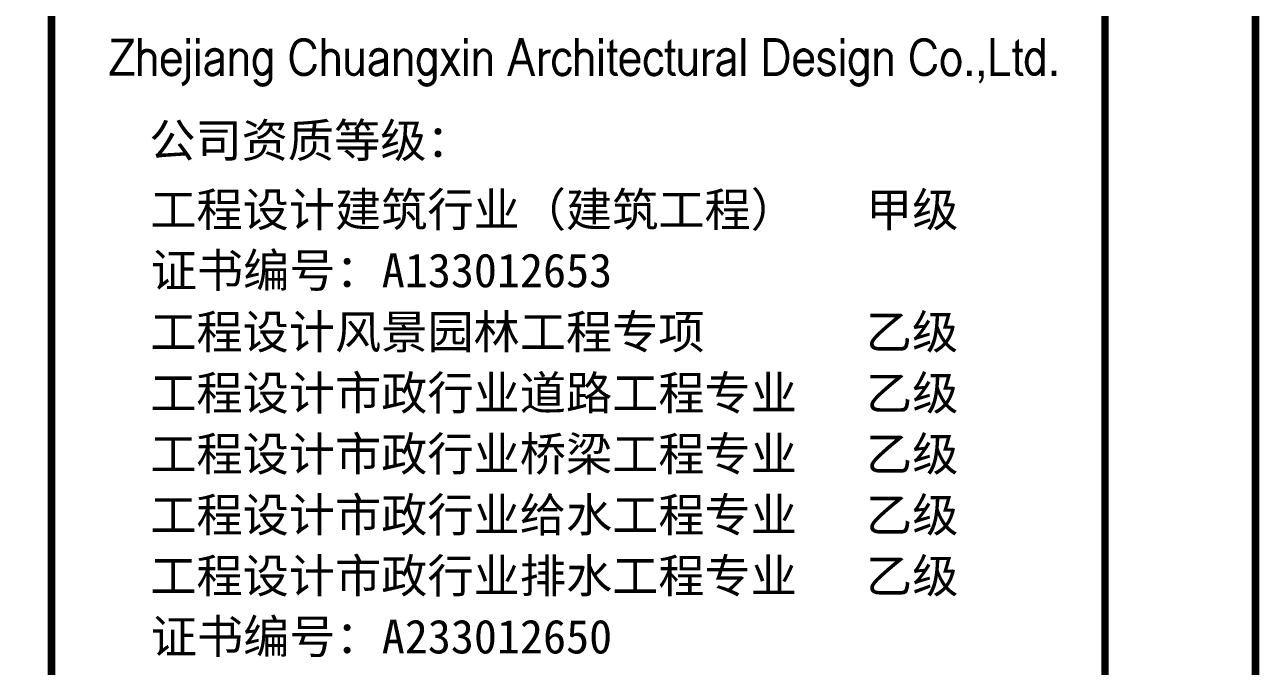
# Model space of a CAD drawing. Extents: x -222544 to -13848, y -31368 to 85559.
# Drawn here: x -17949 to -13848, y -6196 to -4064 of the extents above; entities that cross this region are included whole.
import ezdxf
from ezdxf.enums import TextEntityAlignment as Align
from ezdxf.xclip import XClip

# ---------------------------------------------------------------- set-up
doc = ezdxf.new("R2010")
doc.units = 0
doc.header["$LTSCALE"] = 1000
doc.header["$MEASUREMENT"] = 0
doc.header["$XCLIPFRAME"] = 0
doc.linetypes.add('10平面$0$DASH', pattern=[0.35, 0.25, -0.1])
doc.linetypes.add('10平面$0$DOTE', pattern=[2.42, 2, -0.2, 0.02, -0.2])
doc.layers.get('Defpoints').update_dxf_attribs({"color": 210})
for name, color, linetype in [('0-cxFrame', 155, 'Continuous'), ('10平面$0$A-AXIS-DOTE', 14, '10平面$0$DOTE'), ('10平面$0$A-HATCH-2', 251, 'Continuous'), ('10平面$0$A-WINDOW', 140, 'Continuous'), ('10平面$0$AS-WALL', 40, 'Continuous'), ('10平面$0$AS-结构边线层', 200, 'Continuous'), ('A-WINDOW', 140, 'Continuous')]:
    doc.layers.add(name, color=color, linetype=linetype)
doc.layers.add('0-cxText', color=131, linetype='Continuous', lineweight=25)
doc.styles.add('cx_biaoti', font='')
doc.styles.add('cx_tuming', font='')
doc.styles.add('cx_tuqian1', font='')
doc.styles.add('黑体', font='', dxfattribs={"height": 12})
doc.styles.get('cx_biaoti').set_extended_font_data('SimSun')
doc.styles.get('cx_tuming').set_extended_font_data('SimHei')
doc.styles.get('cx_tuqian1').set_extended_font_data('SimSun')
doc.styles.get('黑体').set_extended_font_data('SimHei')

# ---------------------------------------------------------------- blocks, each defined once
blk = doc.blocks.new('zjcx_TT(Dragon)')
for points, const_width in [([(-6601.5, -3922.8), (-6453.5, -3922.8)], 25), ([(-6600.9, -4138.3), (-6466.1, -3929.6)], 25), ([(-6412.1, -4159.9), (-6412.1, -3907.9)], 25), ([(-6091.5, -3944), (-6091.5, -3907.9)], 25), ([(-6026.9, -3944), (-6026.9, -3907.9)], 25), ([(-5193.1, -4159.9), (-5193.1, -3907.9)], 25), ([(-4246.5, -3944), (-4246.5, -3907.9)], 25), ([(-3958.2, -4156.2), (-3881.8, -3911.6)], 25), ([(-3800, -4156.2), (-3876.4, -3911.6)], 25), ([(-3508.8, -4159.9), (-3508.8, -3907.9)], 25), ([(-3348.5, -3944), (-3348.5, -3907.9)], 25), ([(-3278.8, -4117.5), (-3278.8, -3932)], 25), ([(-2894, -4117.5), (-2894, -3932)], 25), ([(-2403, -4159.9), (-2403, -3907.9)], 25), ([(-2266.6, -3920.4), (-2197.2, -3920.4)], 25), ([(-2254.1, -4159.9), (-2254.1, -3907.9)], 25), ([(-1744.8, -3944), (-1744.8, -3907.9)], 25), ([(-747.5, -4159.9), (-747.5, -3907.9)], 25), ([(-584.5, -4117.5), (-584.5, -3932)], 25), ([(-413.7, -4159.9), (-413.7, -3907.9)], 25), ([(-6091.5, -4159.9), (-6091.5, -3977.3)], 25), ([(-6026.9, -4159.9), (-6026.9, -3977.3)], 25), ([(-5867.9, -4159.9), (-5867.9, -4012.9)], 25), ([(-5803.7, -4159.9), (-5803.7, -3977.3)], 25), ([(-5544.5, -4159.9), (-5544.5, -3977.3)], 25), ([(-5034.8, -4105), (-5034.8, -3977.3)], 25), ([(-4937.2, -3977.3), (-4937.2, -4159.9)], 25), ([(-4777.1, -4159.9), (-4777.1, -4012.9)], 25), ([(-4711.6, -4159.9), (-4711.6, -3977.3)], 25), ([(-4453.7, -4159.9), (-4453.7, -3977.3)], 25), ([(-4400.9, -4153.5), (-4302.8, -3983.9)], 25), ([(-4298.8, -4153.5), (-4396.9, -3983.9)], 25), ([(-4246.5, -4159.9), (-4246.5, -3977.3)], 25), ([(-4182.4, -4159.9), (-4182.4, -3977.3)], 25), ([(-3749.2, -4159.9), (-3749.2, -3977.3)], 25), ([(-3348.5, -4159.9), (-3348.5, -3977.3)], 25), ([(-3310, -3989.4), (-3240.5, -3989.4)], 25), ([(-2925.1, -3989.4), (-2855.7, -3989.4)], 25), ([(-2821.4, -4105), (-2821.4, -3977.3)], 25), ([(-2723.9, -3977.3), (-2723.9, -4159.9)], 25), ([(-2658.7, -4159.9), (-2658.7, -3977.3)], 25), ([(-2467.7, -4159.9), (-2467.7, -4012.9)], 25), ([(-1744.8, -4159.9), (-1744.8, -3977.3)], 25), ([(-1583.5, -4159.9), (-1583.5, -3977.3)], 25), ([(-1520.3, -4159.9), (-1520.3, -3977.3)], 25), ([(-615.7, -3989.4), (-546.2, -3989.4)], 25), ([(-6315.5, -4159.9), (-6315.5, -4037.9)], 25), ([(-6272.6, -4063.8), (-6135.1, -4063.8)], 25), ([(-5706.1, -4032.2), (-5706.1, -4159.9)], 25), ([(-5096.5, -4159.9), (-5096.5, -4037.9)], 25), ([(-4614.1, -4032.2), (-4614.1, -4159.9)], 25), ([(-4084.9, -4032.2), (-4084.9, -4159.9)], 25), ([(-3930.1, -4070), (-3827.2, -4070)], 25), ([(-3412.2, -4159.9), (-3412.2, -4037.9)], 25), ([(-3225.4, -4063.8), (-3088, -4063.8)], 25), ([(-2070.9, -4063.8), (-1933.5, -4063.8)], 25), ([(-1878.9, -4054.8), (-1827.7, -4074.4)], 25), ([(-1422.8, -4032.2), (-1422.8, -4159.9)], 25), ([(-6613.5, -4145.1), (-6450.1, -4145.1)], 25), ([(-2266.6, -4147.3), (-2197.2, -4147.3)], 25), ([(-901.3, -4159.9), (-901.3, -4124.7)], 30), ([(-821.5, -4159.9), (-821.5, -4124.7)], 30), ([(-742.7, -4147.4), (-632.3, -4147.4)], 25), ([(-339.5, -4159.9), (-339.5, -4124.7)], 30)]:
    blk.add_lwpolyline(points, dxfattribs=dict(const_width=const_width))
for points, const_width in [([(-5380.1, -3944.8, 0.263693), (-5385.7, -4113.9, 0.615609)], 25), ([(-5382.2, -3947.7, -0.673783), (-5253.1, -3980.6, -0.222028)], 25), ([(-2132.8, -3947.7, 0.23837), (-2198.6, -3920.5, 0.253041)], 25), ([(-2134.8, -3944.8, -0.26132), (-2128.2, -4111.1, -0.615609)], 25), ([(-1258.5, -3944.8, 0.263693), (-1264.2, -4113.9, 0.615609)], 25), ([(-1260.6, -3947.7, -0.673783), (-1131.5, -3980.6, -0.222028)], 25), ([(-6412.1, -4037.9, -1.001561), (-6315.5, -4037.9, 3.441563)], 25), ([(-6202.6, -3985.6, 0.395945), (-6260.1, -4052)], 25), ([(-6205.1, -3985.6, -0.395945), (-6147.6, -4052)], 25), ([(-5967.5, -4031.5, -0.787489), (-5867, -4017.6)], 25), ([(-5631.7, -4001.3, 0.318714), (-5628.8, -4135.3, 0.615609)], 25), ([(-5632.6, -4002.6, -0.476832), (-5572.1, -3997.1, -0.222028)], 25), ([(-5193.1, -4037.9, -1.001561), (-5096.5, -4037.9, 3.441563)], 25), ([(-4876.7, -4031.5, -0.787489), (-4776.2, -4017.6)], 25), ([(-4540.9, -4001.3, 0.318714), (-4538.1, -4135.3, 0.615609)], 25), ([(-4541.8, -4002.6, -0.476832), (-4481.3, -3997.1, -0.222028)], 25), ([(-3642.2, -4004.4, 0.318714), (-3639.4, -4138.4, 0.615609)], 25), ([(-3643.2, -4005.6, -0.686109), (-3558.8, -4031.9, -0.222028)], 25), ([(-3508.8, -4037.9, -1.001561), (-3412.2, -4037.9, 3.441563)], 25), ([(-3155.5, -3985.6, 0.395945), (-3213, -4052)], 25), ([(-3158, -3985.6, -0.395945), (-3100.4, -4052)], 25), ([(-3032.7, -4004.4, 0.318714), (-3029.9, -4138.4, 0.615609)], 25), ([(-3033.7, -4005.6, -0.686109), (-2949.4, -4031.9, -0.222028)], 25), ([(-2567.3, -4031.5, -0.787489), (-2466.7, -4017.6)], 25), ([(-2000.9, -3985.6, 0.395945), (-2058.4, -4052)], 25), ([(-2003.4, -3985.6, -0.395945), (-1945.9, -4052)], 25), ([(-1877, -4055.4, -0.401554), (-1895.7, -4025.4)], 25), ([(-1805.4, -4026.5, 0.911804), (-1895.9, -4027.2)], 25), ([(-1670.6, -4001.3, 0.318714), (-1667.8, -4135.3, 0.615609)], 25), ([(-1671.6, -4002.6, -0.476832), (-1611.1, -3997.1, -0.222028)], 25), ([(-1060.7, -4003.5, 0.318714), (-1057.8, -4137.6, 0.615609)], 25), ([(-1061.6, -4004.8, -0.473083), (-986.9, -4004.3, -0.222028)], 25), ([(-987.5, -4003.5, -0.345415), (-990.3, -4137.6, -0.615609)], 25), ([(-500.8, -4001.3, 0.318714), (-498, -4135.3, 0.615609)], 25), ([(-501.8, -4002.6, -0.476832), (-441.3, -3997.1, -0.222028)], 25), ([(-6259.7, -4074.4, 0.295539), (-6222, -4147.4, 0.295539)], 25), ([(-6224.2, -4146.2, 0.506701), (-6149, -4103.1)], 25), ([(-5939.3, -4071.4, 0.886876), (-5931.4, -4152, 0.615609)], 25), ([(-5939.3, -4071.4, 0.030544), (-5870.1, -4050.9)], 25), ([(-5390.8, -4103.4, 0.810483), (-5250.2, -4080.4, 0.222028)], 25), ([(-4848.5, -4071.4, 0.886876), (-4840.6, -4152, 0.615609)], 25), ([(-4848.5, -4071.4, 0.030544), (-4779.3, -4050.9)], 25), ([(-3640.8, -4136.3, 0.682641), (-3556.2, -4099.6, 0.222028)], 25), ([(-3212.6, -4074.4, 0.295539), (-3174.8, -4147.4, 0.295539)], 25), ([(-3177.1, -4146.2, 0.506701), (-3101.8, -4103.1)], 25), ([(-3031.3, -4136.3, 0.682641), (-2946.7, -4099.6, 0.222028)], 25), ([(-2539, -4071.4, 0.886876), (-2531.1, -4152, 0.615609)], 25), ([(-2539, -4071.4, 0.030544), (-2469.9, -4050.9)], 25), ([(-2125.9, -4107, -0.296674), (-2197.2, -4147.3, -0.329683)], 25), ([(-2058.1, -4074.4, 0.295539), (-2020.3, -4147.4, 0.295539)], 25), ([(-2022.6, -4146.2, 0.506701), (-1947.3, -4103.1)], 25), ([(-1829.3, -4148.4, -0.5196), (-1898.9, -4102.8)], 25), ([(-1831.1, -4073.5, -0.783964), (-1829.3, -4148.4, -0.615609)], 25), ([(-1269.2, -4103.4, 0.810483), (-1128.7, -4080.4, 0.222028)], 25), ([(-6133.3, -4215.5, 0.333054), (-6091.5, -4159.9, 3.441563)], 25), ([(-5646.9, -4182.1, 0.945498), (-5545, -4156.9, 0.222028)], 25), ([(-5629.5, -4134.4, 0.40791), (-5575.2, -4138.1, 0.222028)], 25), ([(-4556.1, -4182.1, 0.945498), (-4454.2, -4156.9, 0.222028)], 25), ([(-4538.7, -4134.4, 0.40791), (-4484.4, -4138.1, 0.222028)], 25), ([(-3278.8, -4116.1, 0.5602), (-3238.9, -4145.9, 0.222028)], 25), ([(-2894, -4116.1, 0.5602), (-2854.1, -4145.9, 0.222028)], 25), ([(-1685.9, -4182.1, 0.945498), (-1583.9, -4156.9, 0.222028)], 25), ([(-1668.5, -4134.4, 0.40791), (-1614.2, -4138.1, 0.222028)], 25), ([(-1058.5, -4136.7, 0.462703), (-989.3, -4136.5, 0.222028)], 25), ([(-834.9, -4203.6, 0.277707), (-814.3, -4156.9, 0.222028)], 15), ([(-584.5, -4116.1, 0.5602), (-544.6, -4145.9, 0.222028)], 25), ([(-498.7, -4134.4, 0.40791), (-444.4, -4138.1, 0.222028)], 25)]:
    blk.add_lwpolyline(points, format="xyb", dxfattribs=dict(const_width=const_width))
for points in [[(-3879.1, -3907.9, 29, 0, 0), (-3879.1, -3921.4, 25, 25, 0)], [(-3278.9, -3938.3, 28, 0, 0), (-3266.3, -3913.5, 25, 25, 0)], [(-2894, -3938.3, 28, 0, 0), (-2881.5, -3913.5, 25, 25, 0)], [(-584.6, -3938.3, 28, 0, 0), (-572, -3913.5, 25, 25, 0)], [(-5798.6, -4047.1, 15, 19.9, -0.277023), (-5756.3, -3985.7, 15, 19.9, -0.413565)], [(-5759.6, -3986.9, 20, 25, -0.474766), (-5706.1, -4034, 25, 25, 0)], [(-5572.1, -3997.1, 25, 20, -0.150596), (-5545.7, -4047.8, 25, 25, 0)], [(-4706.6, -4047.1, 15, 19.9, -0.277023), (-4664.2, -3985.7, 15, 19.9, -0.413565)], [(-4667.6, -3986.9, 20, 25, -0.474766), (-4614.1, -4034, 25, 25, 0)], [(-4481.3, -3997.1, 25, 20, -0.150596), (-4454.9, -4047.8, 25, 25, 0)], [(-4393.2, -3990.1, 28.8, 0, 0), (-4414.9, -3977.6, 25, 25, 0)], [(-4306.3, -3990.1, 28.8, 0, 0), (-4284.6, -3977.6, 25, 25, 0)], [(-4177.4, -4047.1, 15, 19.9, -0.277023), (-4135, -3985.7, 15, 19.9, -0.413565)], [(-4138.4, -3986.9, 20, 25, -0.474766), (-4084.9, -4034, 25, 25, 0)], [(-3683.7, -3997.6, 25, 15, 0.519598), (-3744.6, -4055.5, 25, 25, 0)], [(-2593.2, -3997.6, 25, 15, 0.519598), (-2654.1, -4055.5, 25, 25, 0)], [(-1611.1, -3997.1, 25, 20, -0.150596), (-1584.7, -4047.8, 25, 25, 0)], [(-1515.3, -4047.1, 15, 19.9, -0.277023), (-1472.9, -3985.7, 15, 19.9, -0.413565)], [(-1476.3, -3986.9, 20, 25, -0.474766), (-1422.8, -4034, 25, 25, 0)], [(-441.3, -3997.1, 25, 20, -0.150596), (-414.9, -4047.8, 25, 25, 0)], [(-5932.4, -4152, 25, 15, 0.445668), (-5871.8, -4081.7, 25, 25, 0)], [(-5575.2, -4138.1, 25, 20, 0.200508), (-5545.6, -4077.4, 25, 25, 0)], [(-4981.3, -4150.3, 20, 25, -0.474766), (-5034.8, -4103.2, 25, 25, 0)], [(-4942.3, -4090, 15, 19.9, -0.277023), (-4984.6, -4151.5, 15, 19.9, -0.413565)], [(-4841.6, -4152, 25, 15, 0.445668), (-4781, -4081.7, 25, 25, 0)], [(-4484.4, -4138.1, 25, 20, 0.200508), (-4454.8, -4077.4, 25, 25, 0)], [(-2767.9, -4150.3, 20, 25, -0.474766), (-2821.4, -4103.2, 25, 25, 0)], [(-2728.9, -4090, 15, 19.9, -0.277023), (-2771.3, -4151.5, 15, 19.9, -0.413565)], [(-2532.1, -4152, 25, 15, 0.445668), (-2471.6, -4081.7, 25, 25, 0)], [(-1614.2, -4138.1, 25, 20, 0.200508), (-1584.5, -4077.4, 25, 25, 0)], [(-444.4, -4138.1, 25, 20, 0.200508), (-414.7, -4077.4, 25, 25, 0)], [(-4397.3, -4147.3, 28.8, 0, 0), (-4419, -4159.9, 25, 25, 0)], [(-4302.4, -4147.3, 28.8, 0, 0), (-4280.7, -4159.9, 25, 25, 0)], [(-3955.1, -4147.4, 30.8, 0, 0), (-3972.7, -4159.9, 25, 25, 0)], [(-3803.1, -4147.4, 30.8, 0, 0), (-3785.5, -4159.9, 25, 25, 0)]]:
    blk.add_lwpolyline(points, format="xyseb")
at = {"layer": '0-cxFrame', "const_width": 30}
blk.add_lwpolyline([(-7000, -10200.2), (0, -10200.2), (0, 0), (-7000, 0)], close=True, dxfattribs=at)
at = {"color": 7, "style": 'cx_biaoti'}
for s, p in [('公司资质等级：', (-6350, -4700)), ('工程设计建筑行业（建筑工程）   甲级', (-6343.7, -5159.7)), ('证书编号：A133012653', (-6339.9, -5563.5)), ('工程设计风景园林工程专项       乙级', (-6343.7, -5972.3)), ('工程设计市政行业道路工程专业   乙级', (-6343.7, -6378.5)), ('工程设计市政行业桥梁工程专业   乙级', (-6343.7, -6783.5)), ('工程设计市政行业给水工程专业   乙级', (-6343.7, -7188.5)), ('工程设计市政行业排水工程专业   乙级', (-6343.7, -7593.5)), ('证书编号：A233012650', (-6339.9, -7997.3))]:
    blk.add_text(s, height=225, dxfattribs=at).set_placement(p)
blk = doc.blocks.new('zjcx_T1(Dragon)')
at = {"layer": '0-cxFrame', "const_width": 50}
blk.add_lwpolyline([(-7000, 0), (0, 0), (0, 57400), (-7000, 57400)], close=True, dxfattribs=at)
at = {"layer": '0-cxFrame'}
blk.add_blockref('zjcx_TT(Dragon)', (0, 57400), dxfattribs=at)
blk = doc.blocks.new('TK22.A1 L(Dragon)')
at = {"layer": '0-cxFrame', "color": 7, "const_width": 0.5}
blk.add_lwpolyline([(0, 0), (-841, 0), (-841, 594), (0, 594)], close=True, dxfattribs=at)
at = {"layer": '0-cxFrame', "const_width": 0.5}
for points in [[(-80, 10), (-821, 10), (-821, 584), (-80, 584)], [(-10, 10), (-80, 10), (-80, 584), (-10, 584)]]:
    blk.add_lwpolyline(points, close=True, dxfattribs=at)
at = {"layer": '0-cxFrame', "xscale": 0.01, "yscale": 0.01, "zscale": 0.01}
blk.add_blockref('zjcx_T1(Dragon)', (-10, 10), dxfattribs=at)
at = {"style": '黑体', "flags": 4}
blk.add_attdef('图幅', text='', height=3.3, dxfattribs=at).set_placement((-40, 3), align=Align.RIGHT)
at = {"layer": '0-cxText', "flags": 4}
for tag, height, style, p in [('建设单位', 3.5, 'cx_tuming', (-45, 240)), ('项目名称', 3.5, 'cx_tuming', (-45, 210)), ('子项名称', 3.5, 'cx_tuming', (-45, 180)), ('工程编号', 3.3, 'cx_tuqian1', (-35, 165)), ('图名1', 3.5, 'cx_tuming', (-45, 87)), ('图名2', 3.5, 'cx_tuming', (-45, 79)), ('图名3', 3.5, 'cx_tuming', (-45, 71)), ('出图日期', 3.3, 'cx_tuqian1', (-39, 60)), ('专业', 3.3, 'cx_tuqian1', (-55, 52)), ('图号', 3.3, 'cx_tuqian1', (-55, 44)), ('版次', 3.3, 'cx_tuqian1', (-20, 44))]:
    blk.add_attdef(tag, text='', height=height, dxfattribs=dict(at, style=style)).set_placement(p, align=Align.MIDDLE)
at = {"layer": 'Defpoints', "color": 6, "flags": 4}
for tag, height, style, p in [('tufu', 3.3, '黑体', (-12, 12)), ('dwfname', 4, 'cx_tuqian1', (-80, 3))]:
    blk.add_attdef(tag, text='', height=height, dxfattribs=dict(at, style=style)).set_placement(p, align=Align.RIGHT)
blk = doc.blocks.new('10平面$0$dote')
at = {"layer": '10平面$0$A-AXIS-DOTE', "ltscale": 2}
blk.add_line((98696.4, -184100), (-97273.6, -184100), dxfattribs=at)
blk = doc.blocks.new('10平面$0$43243')
at = {"layer": '10平面$0$AS-结构边线层'}
blk.add_lwpolyline([(-263994.2, 621290.1), (-277514.2, 621290.1), (-277514.2, 621120.1), (-279354.2, 621120.1), (-279354.2, 620570.1), (-281454.2, 620570), (-281454.2, 621120.1), (-295987, 621120.1), (-313454.2, 567285.8)], dxfattribs=at)
blk = doc.blocks.new('10平面$0$4324324')
at = {"layer": '10平面$0$A-HATCH-2', "linetype": '10平面$0$DASH'}
for p, q in [((-294754.2, 620270), (-135554.2, 620270)), ((-294754.2, 619770), (-135554.2, 619770))]:
    blk.add_line(p, q, dxfattribs=at)
blk = doc.blocks.new('10平面')
at = {"layer": '10平面$0$A-WINDOW'}
for name in ['10平面$0$43243', '10平面$0$4324324']:
    blk.add_blockref(name, (0, 0), dxfattribs=at)
at = {"layer": '10平面$0$AS-WALL'}
blk.add_blockref('10平面$0$dote', (-220736.4, 804820), dxfattribs=at)

msp = doc.modelspace()

# ---------------------------------------------------------------- block references
at = {"layer": '0-cxFrame', "xscale": 50, "yscale": 50, "zscale": 50}
msp.add_blockref('TK22.A1 L(Dragon)', (-13860.5, -31355), dxfattribs=at)

# ---------------------------------------------------------------- next in the draw order: block references
at = {"layer": 'A-WINDOW'}
ref = msp.add_blockref('10平面', (255918.8, -625482.5), dxfattribs=at)
XClip(ref).set_block_clipping_path([(-300678.8416407659, 609273.1189870307), (-293749.4263029593, 621732.488867046)])

doc.saveas('drawing.dxf')
